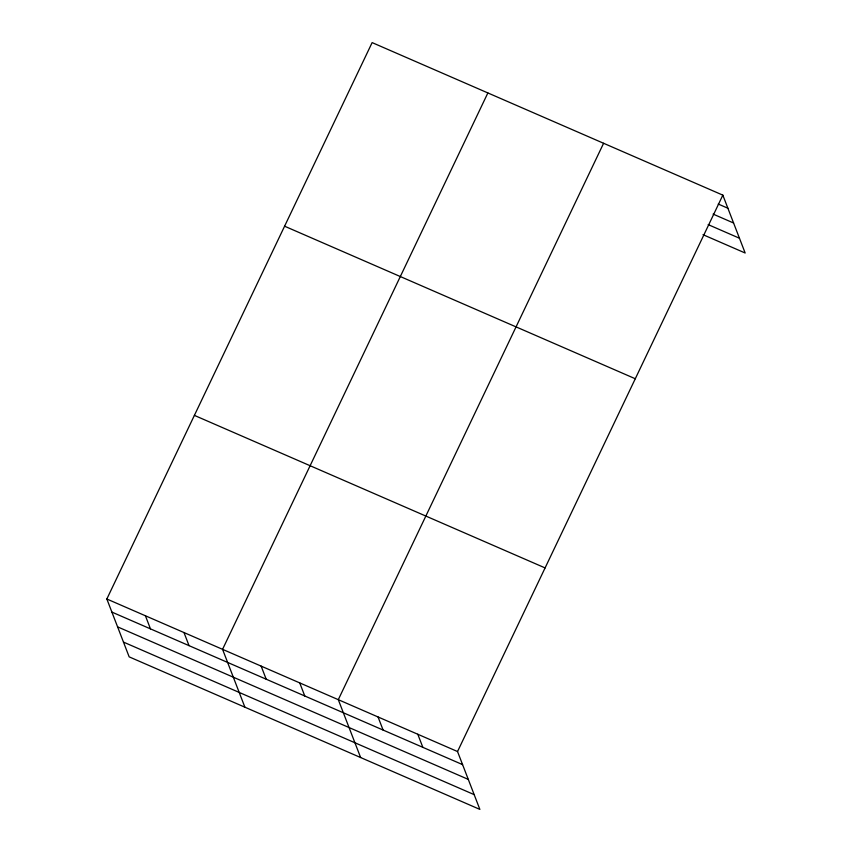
<?xml version="1.0" encoding="UTF-8"?>
<svg xmlns="http://www.w3.org/2000/svg" width="852" height="852" viewBox="0 0 852 852"><rect width="100%" height="100%" fill="white"/><g stroke="black" fill="none" stroke-linecap="round" stroke-linejoin="round"><path stroke-width="1.28" d="M106.841 598.999L457.535 751.539L479.868 809.4L129.163 656.86L106.841 598.999L372.132 42.6L722.837 195.14L745.159 253.001L703.006 234.673M487.866 92.943L222.564 649.331L244.897 707.203M603.599 143.274L338.297 699.673L360.63 757.534M457.535 751.539L722.837 195.14M718.247 204.043L727.885 208.229M713.113 214.097L733.593 223.011M708.15 224.608L739.461 238.23M284.589 226.206L635.283 378.746M194.384 415.382L545.088 567.922M111.889 612.087L462.593 764.627M117.587 626.859L468.291 779.399M123.465 642.088L474.17 794.628M417.789 734.243L422.848 747.342M378.043 716.958L383.102 730.047M299.723 682.889L304.771 695.977M261.149 666.115L266.197 679.204M183.989 632.557L189.037 645.646M145.415 615.772L150.463 628.861"/></g></svg>
